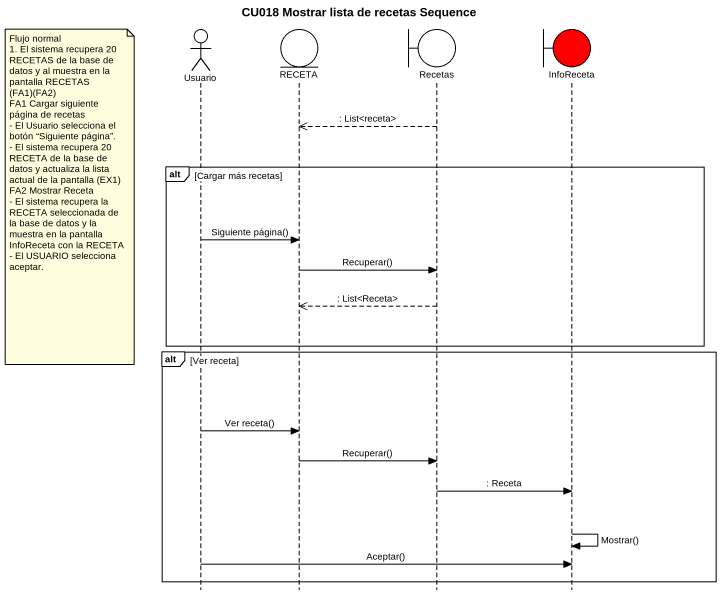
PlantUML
@startuml
title CU018 Mostrar lista de recetas Sequence
hide footbox
actor Usuario
entity RECETA
boundary Recetas
boundary InfoReceta #FF0000

Recetas -->> RECETA : : List<receta>
alt Cargar más recetas
  note left of Usuario
    Flujo normal
    1. El sistema recupera 20 RECETAS de la base de datos y al muestra en la pantalla RECETAS (FA1)(FA2)
    FA1 Cargar siguiente página de recetas
    - El Usuario selecciona el botón “Siguiente página”.
    - El sistema recupera 20 RECETA de la base de datos y actualiza la lista actual de la pantalla (EX1)
    FA2 Mostrar Receta
    - El sistema recupera la RECETA seleccionada de la base de datos y la muestra en la pantalla InfoReceta con la RECETA
    - El USUARIO selecciona aceptar.
  end note
  Usuario -> RECETA : Siguiente página()
  RECETA -> Recetas : Recuperar()
  Recetas -->> RECETA : : List<Receta>
end
alt Ver receta
  Usuario -> RECETA : Ver receta()
  RECETA -> Recetas : Recuperar()
  Recetas -> InfoReceta : : Receta
  InfoReceta -> InfoReceta : Mostrar()
  Usuario -> InfoReceta : Aceptar()
end
@enduml
